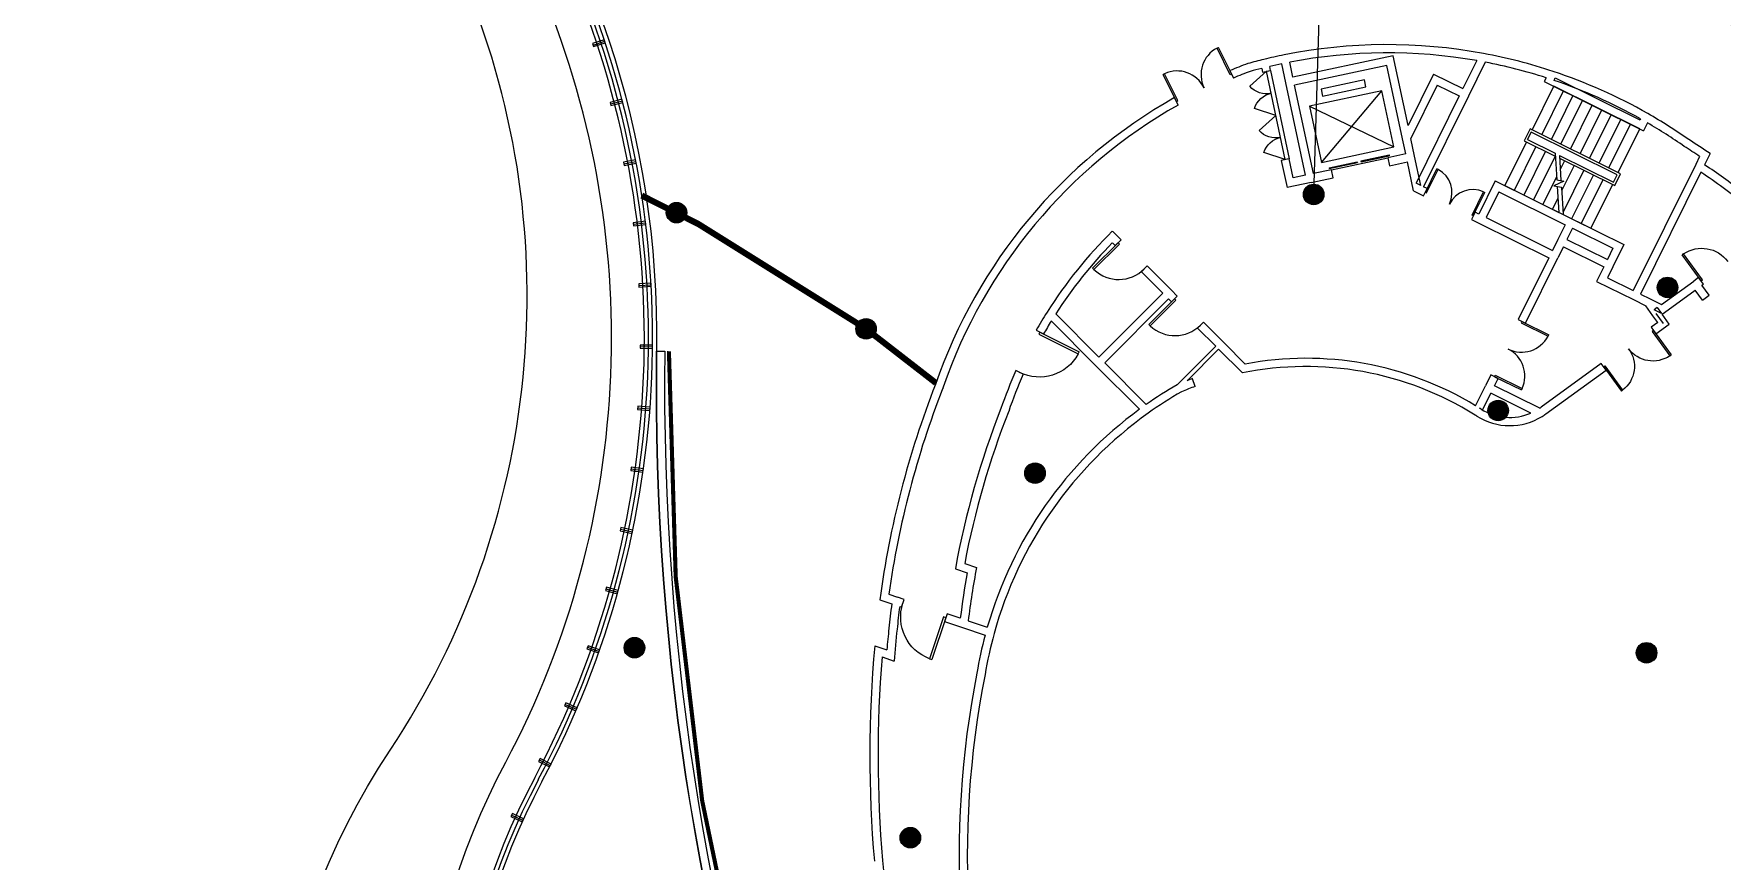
# Model space of a CAD drawing. Extents: x 1962160 to 37842216, y -162679 to 2997677.
# Drawn here: x 37613660 to 37654794, y 2771824 to 2791977 of the extents above; entities that cross this region are included whole.
import ezdxf

# ---------------------------------------------------------------- set-up
doc = ezdxf.new("R2010")
doc.units = 0
doc.header["$LTSCALE"] = 1000
doc.linetypes.add('CENTER', pattern=[2, 1.25, -0.25, 0.25, -0.25])
doc.linetypes.add('CENTER2', pattern=[28.575, 19.05, -3.175, 3.175, -3.175])
doc.layers.get('0').update_dxf_attribs({"color": 8})
for name, color, linetype in [('#幕墙线-平面', 8, 'Continuous'), ('#轴线', 8, 'CENTER2'), ('1-WIN-1', 8, 'Continuous'), ('A-GRID', 8, 'CENTER'), ('A-STRS-HRAL', 8, 'Continuous'), ('COLUMN', 8, 'Continuous'), ('DIM', 8, 'Continuous'), ('G-ACCS', 8, 'Continuous'), ('PUB_HATCH', 8, 'Continuous'), ('周边建筑', 8, 'Continuous')]:
    doc.layers.add(name, color=color, linetype=linetype)

# ---------------------------------------------------------------- blocks, each defined once
blk = doc.blocks.new('smg')
blk.add_lwpolyline([(-40, 200), (-40, -100), (40, -100), (40, 200)], close=True)
for points in [[(40, 0), (-40, 0)], [(0, -100), (0, 200)]]:
    blk.add_lwpolyline(points)
blk = doc.blocks.new('$DorLib2D$00000002')
at = {"layer": '1-WIN-1'}
for p, q in [((-0.5, 0), (-0.5, 0.4875)), ((-0.475, 0.4875), (-0.5, 0.4875)), ((-0.475, 0), (-0.475, 0.4875)), ((0.475, 0), (0.475, 0.4875)), ((0.475, 0.4875), (0.5, 0.4875)), ((0.5, 0), (0.5, 0.4875)), ((-0.5, 0), (-0.475, 0)), ((0.5, 0), (0.475, 0))]:
    blk.add_line(p, q, dxfattribs=at)
for centre, start, end in [((-0.4875, 0), 0, 88.53072), ((0.4875, 0), 91.46928, 180)]:
    blk.add_arc(centre, 0.4875, start, end, dxfattribs=at)
blk = doc.blocks.new('$DORLIB2D$00000127')
for points in [[(-0.533, 0.795), (-0.533, 0.69)], [(-0.033, 0.795), (-0.533, 0.795)], [(-0.033, 0.69), (-0.533, 0.69)], [(-0.033, 0.795), (-0.033, 0.69)], [(0.533, 0.795), (0.033, 0.795)], [(0.033, 0.795), (0.033, 0.69)], [(0.533, 0.69), (0.033, 0.69)], [(0.533, 0.795), (0.533, 0.69)], [(0.5, 0.5), (-0.5, 0.5)]]:
    blk.add_lwpolyline(points)
blk = doc.blocks.new('$DorLib2D$00000001')
for p, q in [((0.45, 0.975), (0.5, 0.975)), ((0.45, 0), (0.45, 0.975)), ((0.5, 0), (0.5, 0.975)), ((0.5, 0), (0.45, 0))]:
    blk.add_line(p, q)
blk.add_arc((0.475, 0), 0.975, 91.4693, 180)
blk = doc.blocks.new('$DorLib2D$00000231')
for p, q in [((-0.5, 0), (-0.25, 0.433)), ((0.5, 0), (0.25, 0.433))]:
    blk.add_line(p, q)
for centre, start, end in [((-0.5, 0), 0, 60), ((0.5, 0), 120, 180)]:
    blk.add_arc(centre, 0.5, start, end)
blk = doc.blocks.new('_YZH')
blk.add_circle((0, 0), 0.5)
at = {"layer": 'PUB_HATCH', "const_width": 0.5}
blk.add_lwpolyline([(-0.25, 0, 1), (0.25, 0, 1)], format="xyb", close=True, dxfattribs=at)
blk = doc.blocks.new('ECC')
at = {"layer": '周边建筑'}
for p, q in [((-129696, 551298), (-132142, 550778)), ((-129336, 549602), (-129696, 551298)), ((-133677, 550937), (-133590, 550757)), ((-132903, 550992), (-132884, 550902)), ((-132884, 550902), (-132688, 550944)), ((-132688, 550944), (-132708, 551039)), ((-132316, 550639), (-132415, 551104)), ((-132142, 550778), (-132219, 551143)), ((-129850, 551061), (-132100, 550583)), ((-129472, 549279), (-129850, 551061)), ((-128717, 550854), (-129336, 549602)), ((-128717, 550854), (-127999, 550500)), ((-127662, 551181), (-127999, 550500)), ((-127458, 551144), (-127867, 550315)), ((-131838, 548389), (-132316, 550639)), ((-131643, 548431), (-132100, 550583)), ((-129975, 550446), (-131736, 550072)), ((-130400, 550714), (-131457, 550489)), ((-131457, 550489), (-131420, 550318)), ((-131445, 548703), (-129975, 550446)), ((-131420, 550318), (-130364, 550543)), ((-130364, 550543), (-130400, 550714)), ((-129684, 549077), (-129975, 550446)), ((-128626, 550586), (-129269, 549287)), ((-128626, 550586), (-128088, 550320)), ((-126313, 549489), (-125785, 550556)), ((-126080, 549374), (-125552, 550441)), ((-125973, 550763), (-126018, 550671)), ((-126018, 550671), (-123598, 549474)), ((-123688, 549519), (-125785, 550556)), ((-125781, 550700), (-125750, 550762)), ((-125750, 550762), (-123689, 549742)), ((-134937, 550099), (-135025, 550279)), ((-131736, 550072), (-131445, 548703)), ((-131736, 550072), (-129684, 549077)), ((-128088, 550320), (-129138, 548198)), ((-127867, 550315), (-128959, 548109)), ((-125846, 549259), (-125319, 550325)), ((-125613, 549143), (-125086, 550210)), ((-125380, 549028), (-124853, 550095)), ((-125147, 548913), (-124620, 549980)), ((-124914, 548798), (-124387, 549864)), ((-124681, 548682), (-124154, 549749)), ((-124448, 548567), (-123921, 549634)), ((-123678, 549763), (-123689, 549742)), ((-123504, 549664), (-123598, 549474)), ((-129393, 548909), (-129472, 549279)), ((-129176, 548853), (-129269, 549287)), ((-126454, 549202), (-126982, 548136)), ((-126366, 549516), (-126508, 549229)), ((-126508, 549229), (-125750, 548854)), ((-126339, 549435), (-126428, 549256)), ((-126428, 549256), (-126339, 549435)), ((-126428, 549256), (-125754, 548923)), ((-126428, 549256), (-125754, 548923)), ((-124161, 548425), (-126366, 549516)), ((-124242, 548398), (-126339, 549435)), ((-124242, 548398), (-126339, 549435)), ((-124215, 548452), (-123688, 549519)), ((-132231, 548792), (-132426, 548750)), ((-132426, 548750), (-132286, 548090)), ((-132132, 548327), (-132231, 548792)), ((-131445, 548703), (-129684, 549077)), ((-129393, 548909), (-129833, 548815)), ((-129833, 548815), (-129791, 548620)), ((-129025, 548142), (-129176, 548853)), ((-126221, 549087), (-126749, 548020)), ((-125988, 548972), (-126516, 547905)), ((-125755, 548857), (-126283, 547790)), ((-125754, 548923), (-125713, 548277)), ((-125651, 548872), (-124330, 548219)), ((-125651, 548872), (-125611, 548257)), ((-125651, 548872), (-124330, 548219)), ((-125646, 548803), (-124303, 548138)), ((-125522, 548741), (-125629, 548526)), ((-122235, 548847), (-122330, 548654)), ((-121978, 548915), (-122112, 548644)), ((-131838, 548389), (-132132, 548327)), ((-131699, 548214), (-131161, 548329)), ((-131202, 548524), (-131643, 548431)), ((-131161, 548329), (-131202, 548524)), ((-129791, 548620), (-129351, 548713)), ((-129201, 548006), (-129351, 548713)), ((-125717, 548347), (-126050, 547675)), ((-125289, 548626), (-125595, 548007)), ((-125056, 548511), (-125562, 547488)), ((-124823, 548396), (-125351, 547329)), ((-124330, 548219), (-124242, 548398)), ((-124303, 548138), (-124161, 548425)), ((-122330, 548654), (-123849, 545582)), ((-122202, 548462), (-123670, 545494)), ((-131699, 548214), (-132286, 548090)), ((-129201, 548006), (-129137, 547974)), ((-129025, 548142), (-129138, 548198)), ((-129137, 547974), (-128958, 547886)), ((-128869, 548065), (-128959, 548109)), ((-128958, 547886), (-128869, 548065)), ((-127215, 548251), (-127614, 547444)), ((-127124, 547983), (-127435, 547356)), ((-127215, 548251), (-125333, 547320)), ((-127124, 547983), (-125511, 547185)), ((-126982, 548136), (-125661, 547483)), ((-125538, 548242), (-125784, 548134)), ((-125784, 548134), (-125601, 548097)), ((-125713, 548277), (-125538, 548242)), ((-125702, 548118), (-125661, 547483)), ((-125601, 548097), (-125558, 547431)), ((-124590, 548280), (-125117, 547214)), ((-124357, 548165), (-124884, 547098)), ((-125684, 547828), (-125817, 547559)), ((-127704, 547489), (-127792, 547309)), ((-127792, 547309), (-127613, 547221)), ((-127614, 547444), (-127704, 547489)), ((-127613, 547221), (-125910, 546378)), ((-127435, 547356), (-125821, 546558)), ((-125511, 547185), (-125688, 546826)), ((-125558, 547431), (-124884, 547098)), ((-125332, 547096), (-125465, 546827)), ((-125333, 547320), (-124078, 546699)), ((-125332, 547096), (-124346, 546609)), ((-136329, 546815), (-136541, 547028)), ((-136541, 546744), (-136470, 546674)), ((-136470, 546674), (-136329, 546815)), ((-125688, 546826), (-125821, 546558)), ((-125465, 546827), (-124479, 546340)), ((-124078, 546699), (-124344, 546162)), ((-125910, 546378), (-126655, 544872)), ((-126476, 544783), (-125686, 546379)), ((-125553, 546648), (-125686, 546379)), ((-125553, 546648), (-124567, 546161)), ((-124346, 546609), (-124479, 546340)), ((-135693, 546179), (-135834, 546037)), ((-135834, 546037), (-135313, 545517)), ((-135101, 545587), (-135693, 546179)), ((-124567, 546161), (-124745, 545802)), ((-124344, 546162), (-124477, 545893)), ((-124477, 545893), (-123849, 545582)), ((-122257, 545899), (-122378, 545811)), ((-122139, 545738), (-122257, 545899)), ((-136869, 543961), (-135313, 545517)), ((-134960, 545446), (-135101, 545587)), ((-135101, 545305), (-134960, 545446)), ((-124745, 545802), (-123848, 545359)), ((-123670, 545494), (-123438, 545379)), ((-123161, 545242), (-122378, 545811)), ((-123093, 545045), (-122341, 545591)), ((-122165, 545348), (-122341, 545591)), ((-122179, 545708), (-122139, 545738)), ((-122003, 545465), (-122179, 545708)), ((-122165, 545348), (-122003, 545465)), ((-136728, 543820), (-135172, 545375)), ((-135172, 545375), (-135101, 545305)), ((-123848, 545359), (-123548, 545210)), ((-123371, 544966), (-123548, 545210)), ((-123438, 545379), (-123161, 545242)), ((-123268, 545165), (-123344, 545109)), ((-123163, 545020), (-123344, 545109)), ((-123268, 545165), (-123163, 545020)), ((-123150, 545003), (-123093, 545045)), ((-138030, 544839), (-136940, 543749)), ((-137920, 545012), (-136869, 543961)), ((-134323, 544810), (-134465, 544668)), ((-134465, 544668), (-134021, 544225)), ((-133809, 544295), (-134323, 544810)), ((-126655, 544872), (-126476, 544783)), ((-123253, 544804), (-123415, 544687)), ((-123415, 544687), (-123298, 544525)), ((-123253, 544804), (-123371, 544966)), ((-123298, 544525), (-122974, 544760)), ((-123114, 544782), (-123290, 545025)), ((-122974, 544760), (-123150, 545003)), ((-138394, 544615), (-138216, 544525)), ((-134963, 543283), (-134021, 544225)), ((-133809, 544295), (-133305, 543791)), ((-136728, 543820), (-135714, 542806)), ((-134719, 543385), (-133951, 544154)), ((-133951, 544154), (-133371, 543574)), ((-124629, 543805), (-126096, 542739)), ((-124511, 543643), (-124629, 543805)), ((-138712, 543543), (-138891, 543633)), ((-136940, 543749), (-135879, 542688)), ((-134520, 543246), (-134588, 543434)), ((-127320, 543527), (-127453, 543259)), ((-127140, 543439), (-127320, 543527)), ((-127229, 543260), (-127140, 543439)), ((-125979, 542577), (-124511, 543643)), ((-127691, 542776), (-127453, 543259)), ((-127521, 542670), (-127318, 543080)), ((-126343, 542598), (-127318, 543080)), ((-126129, 542716), (-127229, 543260)), ((-140137, 538935), (-139850, 538838)), ((-140365, 538800), (-140078, 538704)), ((-142204, 538045), (-141914, 537948)), ((-141984, 538182), (-141773, 538112)), ((-141611, 538057), (-141773, 538112)), ((-141674, 537868), (-141611, 538057)), ((-141721, 537884), (-141674, 537868)), ((-140568, 537708), (-140631, 537518)), ((-140245, 537600), (-140568, 537708)), ((-140631, 537518), (-140192, 537371)), ((-140192, 537371), (-139640, 537186)), ((-140052, 537535), (-139587, 537379)), ((-142327, 536927), (-142035, 536829)), ((-142150, 536656), (-141857, 536558))]:
    blk.add_line(p, q, dxfattribs=at)
for points in [[(-195933, 562392, -0.205425), (-164612, 566698, -0.341409), (-147644, 544108)], [(-145492, 463696, 0.683049), (-142913, 509267, -0.431954), (-151320, 534092, 0.480345), (-164904, 565638, 0.282623), (-204116, 554265)], [(-133322, 503239, -0.177247), (-147644, 544108)]]:
    blk.add_lwpolyline(points, format="xyb", dxfattribs=at)
blk.add_lwpolyline([(-144961, 507400, -0.491558), (-154135, 534388, 0.529409), (-166641, 565013, 0.308031), (-209345, 547543, 0.003255), (-209743, 546935, 0.451416), (-206552, 535679, -0.504114), (-200161, 502524, 0.431774), (-198074, 473485, 0.257237), (-145095, 463827, 0.71729)], format="xyb", close=True, dxfattribs=at)
for points in [[(-131636, 547921), (-131256, 560182)], [(-147644, 544108), (-147444, 544105)]]:
    blk.add_lwpolyline(points, dxfattribs=at)
blk.add_lwpolyline([(-132688, 550944), (-132231, 548792), (-132328, 548771), (-132786, 550923)], close=True, dxfattribs=at)
at = {"layer": '周边建筑', "const_width": 150}
blk.add_lwpolyline([(-148005, 547894), (-146623, 547199), (-142541, 544648), (-140838, 543328)], dxfattribs=at)
at = {"layer": '周边建筑', "const_width": 100}
blk.add_lwpolyline([(-133090, 503429, -0.177247), (-147344, 544104, -0.177247)], format="xyb", dxfattribs=at)
at = {"layer": '周边建筑'}
for centre, radius, start, end in [((-162820, 516737), 65000, 322.26362, 219.12201), ((-170742, 544426), 22900, 331.983, 74.6112), ((-170742, 544426), 23000, 331.983, 74.6112), ((-170742, 544426), 22800, 331.983, 74.6112), ((-129838, 538762), 15708, 55.2477, 62.2102), ((-129838, 538762), 12808, 103.5991, 105.4199), ((-129838, 538762), 12808, 101.3451, 103.5991), ((-129838, 538762), 12808, 79.461, 101.3451), ((-129838, 538762), 12608, 80.0626, 100.8854), ((-129838, 538762), 12808, 71.6233, 79.461), ((-128742, 539118), 12808, 110.5801, 112.6668), ((-128742, 539118), 12608, 110.6211, 112.6135), ((-129838, 538762), 12608, 104.067, 105.3789), ((-129838, 538762), 12608, 101.7944, 103.1577), ((-129838, 538762), 12608, 72.1458, 79.1175), ((-129838, 538762), 12808, 60.3246, 71.6233), ((-129838, 538762), 12608, 60.7531, 71.228), ((-128742, 539118), 12808, 119.3807, 160.9721), ((-128742, 539118), 12608, 119.434, 160.9812), ((-129838, 538762), 12608, 55.0095, 59.8426), ((-129838, 538762), 12808, 55.0279, 60.3246), ((-134678, 530239), 22586, 55.7829, 57.3604), ((-134678, 530239), 22386, 56.2284, 57.3708), ((-134678, 530239), 22086, 52.1799, 55.6028), ((-134678, 530239), 22286, 52.8086, 55.6759), ((-128742, 539118), 11108, 134.602, 147.7145), ((-128742, 539118), 10908, 135.6452, 147.2949), ((-128742, 539118), 11108, 147.7145, 150.3415), ((-128742, 539118), 10908, 148.3723, 150.2894), ((-84650, 543239), 63000, 179.2098, 219.41431), ((-84650, 543239), 63000, 179.2098, 219.41431), ((-84650, 543239), 62800, 179.2098, 219.41431), ((-131823, 535957), 7973, 58.788, 100.7116), ((-128742, 539118), 11108, 156.0176, 161.1477), ((-128742, 539118), 10908, 156.0697, 161.1716), ((-132450, 537498), 6310, 109.8007, 111.073), ((-131823, 535957), 7773, 57.9947, 101.4872), ((-119816, 535068), 22586, 158.6396, 172.4246), ((-119816, 535068), 22386, 158.7362, 172.0025), ((-119816, 535068), 22586, 158.6396, 158.7362), ((-128742, 539118), 12808, 160.9812, 161.1612), ((-119816, 535068), 22386, 158.6344, 158.7362), ((-128742, 539118), 12608, 160.9812, 161.1612), ((-129988, 534624), 9987, 119.8753, 124.985), ((-129988, 534624), 9787, 119.8321, 125.4708), ((-132450, 537498), 6110, 109.8007, 113.1922), ((-119816, 535068), 20886, 158.5432, 169.7058), ((-119816, 535068), 20686, 158.5306, 169.2265), ((-129988, 534624), 9987, 126.1482, 163.9835), ((-129988, 534624), 9787, 125.4708, 164.5891), ((-131823, 535957), 7973, 57.6455, 57.9947), ((-126861, 543790), 1300, 237.6455, 293.4758), ((-126861, 543790), 1300, 304.2304, 306), ((-126861, 543790), 1500, 301.812, 306), ((-131823, 535957), 7773, 57.6455, 57.9947), ((-126861, 543790), 1500, 237.6455, 301.812), ((-119816, 535068), 20586, 169.8266, 172.935), ((-119816, 535068), 20386, 169.3413, 173.0489), ((-119816, 535068), 22286, 172.5738, 174.1129), ((-119816, 535068), 22086, 172.6756, 174.1138), ((-112848, 534244), 29302, 173.9072, 174.9389), ((-112848, 534244), 29102, 173.9065, 175.4386), ((-129988, 534624), 9787, 164.5891, 170.5673), ((-112848, 534244), 29602, 174.7999, 184.9646), ((-129988, 534624), 9987, 165.1326, 170.5491), ((-112848, 534244), 29402, 175.2932, 184.9647), ((-117565, 531838), 22709, 168.7628, 198.9522), ((-117565, 531838), 22509, 168.7548, 198.9607), ((-135429, 525637), 17200, 151.983, 245.4316), ((-135429, 525637), 17100, 151.983, 245.4315), ((-135429, 525637), 17000, 151.983, 245.4315), ((-107805, 534664), 34462, 184.9347, 198.0801)]:
    blk.add_arc(centre, radius, start, end, dxfattribs=at)
at = {"layer": 'COLUMN', "xscale": 500, "yscale": 500, "zscale": 500}
for p in [(-131636, 547921), (-147157, 547477), (-123016, 545656), (-142541, 544648), (-127142, 542659), (-138425, 541133), (-148184, 536882), (-123526, 536758), (-141462, 532255)]:
    blk.add_blockref('_YZH', p, dxfattribs=at)
at = {"layer": '周边建筑'}
for p, rotation in [((-149096, 551590), 288.311130935028), ((-148672, 550151), 284.5416717565357), ((-148344, 548688), 280.7722125780436), ((-148112, 547206), 277.0027533995513), ((-147978, 545712), 273.2332942210591), ((-147943, 544213), 269.4638350425669), ((-148006, 542715), 265.6943758640746), ((-148168, 541224), 261.9249166855824), ((-148427, 539747), 258.1554575070902), ((-148783, 538290), 254.385998328598), ((-149234, 536859), 250.6165391501058), ((-149778, 535462), 246.8470799716136), ((-150413, 534103), 243.0776207931213), ((-151084, 532762), 245.5286302558611)]:
    blk.add_blockref('smg', p, dxfattribs=dict(at, rotation=rotation))
for name, p, xscale, yscale, zscale, rotation in [('$DorLib2D$00000002', (-134307, 550518), 1500, 1500, 200, 26.0237783873451), ('$DorLib2D$00000231', (-132671, 550385), -1100.000000000001, 1100.000000000001, 200, 102.0000000000002), ('$DorLib2D$00000231', (-132443, 549309), -1100.000000000001, 1100.000000000001, 200, 102.0000000000002), ('$DORLIB2D$00000127', (-130497, 548572), -1400, 200, 1400, 12.00000000001929), ('$DorLib2D$00000002', (-128331, 547687), 1300, 1300, 200, 333.6853681228758), ('$DorLib2D$00000001', (-136082, 546426), 900.0000000000003, 900.0000000000003, -900, 134.9999999999994), ('$DorLib2D$00000001', (-121874, 546054), -800, 800, -800, 36.00000000000019), ('$DorLib2D$00000001', (-134712, 545057), 900.0000000000001, 900.0000000000001, -900.0000000000001, 134.9999999999986), ('$DorLib2D$00000002', (-126898, 544155), 1499.999999999999, 1499.999999999999, -1500, 243.6853681230226), ('$DorLib2D$00000001', (-138553, 544079), -1100, 1100, -1100, 243.1795489824791), ('$DorLib2D$00000002', (-123963, 544165), -1500.000000000001, 1500.000000000001, 1500, 215.9999999999995), ('$DorLib2D$00000001', (-141121, 537788), -1100.000000000001, 1100.000000000001, 1100, 161.4750780986752)]:
    blk.add_blockref(name, p, dxfattribs=dict(at, xscale=xscale, yscale=yscale, zscale=zscale, rotation=rotation))
blk = doc.blocks.new('总体道路0521')
at = {"layer": 'G-ACCS'}
blk.add_arc((35647972.511, 2918657.177), 223.8, 2.61503, 87.0254, dxfattribs=at)
blk = doc.blocks.new('A$C06ac024f')
at = {"xscale": 1000, "yscale": 1000, "zscale": 1000}
blk.add_blockref('总体道路0521', (-35647972511, -2918657177), dxfattribs=at)
at = {"layer": '周边建筑'}
blk.add_blockref('ECC', (162820, -516737), dxfattribs=at)
blk = doc.blocks.new('A$C80b62fe7')
at = {"layer": '#幕墙线-平面'}
for radius, start, end in [(128529, 333.50225, 195.7758), (127529, 333.53985, 195.7884)]:
    blk.add_arc((71052, 188867), radius, start, end, dxfattribs=at)
blk = doc.blocks.new('DASWQE')
at = {"layer": 'DIM', "ltscale": 10}
blk.add_blockref('A$C80b62fe7', (-71047, -188863), dxfattribs=at)
blk = doc.blocks.new('DOTE-11')
at = {"layer": '#轴线'}
for radius, end in [(146600, 183.99981), (138800, 210.18842), (130400, 210.32938), (127950, 210.37401), (67200, 56.5)]:
    blk.add_arc((36780599, 2918657), radius, 324.5, end, dxfattribs=at)
blk = doc.blocks.new('FDGFH')
at = {"layer": 'A-GRID'}
blk.add_blockref('DOTE-11', (-36780599, -2918657), dxfattribs=at)

msp = doc.modelspace()

# ---------------------------------------------------------------- block references
at = {"layer": 'A-STRS-HRAL'}
msp.add_blockref('DASWQE', (37613652.6, 2756886), dxfattribs=at)
at = {"layer": 'DIM', "ltscale": 10}
msp.add_blockref('A$C06ac024f', (37613657.1, 2756879.8), dxfattribs=at)
at = {"layer": 'DIM'}
msp.add_blockref('FDGFH', (37613657.1, 2756879.8), dxfattribs=at)

doc.saveas('drawing.dxf')
